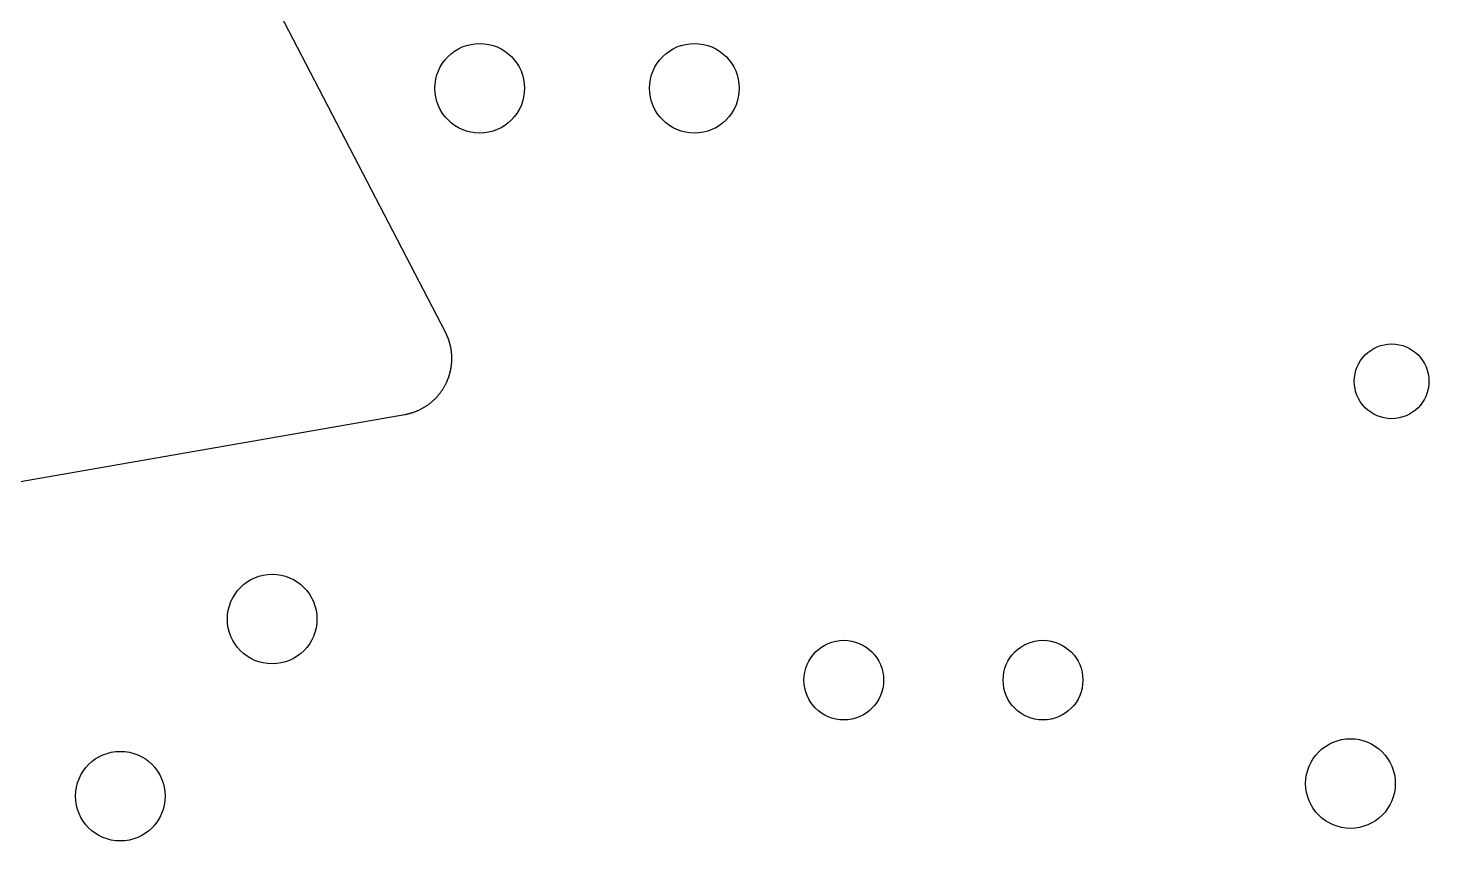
# Model space of a CAD drawing. Header units: millimetres. Extents: x 72.5 to 127.5, y -127.5 to -72.5.
# Drawn here: x 84.31 to 98.38, y -99.81 to -91.65 of the extents above; entities that cross this region are included whole.
import ezdxf

# ---------------------------------------------------------------- set-up
doc = ezdxf.new("R2010")
doc.units = ezdxf.units.MM
doc.layers.add('Edge.Cuts', color=254, linetype='CONTINUOUS', true_color=0xd0d2cd)

msp = doc.modelspace()

# ---------------------------------------------------------------- linework, layer by layer
at = {"layer": 'Edge.Cuts', "linetype": 'CONTINUOUS'}
for p, q in [((88.500982, -94.706934), (84.825138, -87.625117)), ((88.503316, -94.711462), (88.500982, -94.706934)), ((88.504873, -94.714537), (88.503316, -94.711462)), ((88.506409, -94.717615), (88.504873, -94.714537)), ((88.507927, -94.720702), (88.506409, -94.717615)), ((88.509425, -94.723792), (88.507927, -94.720702)), ((88.510904, -94.72689), (88.509425, -94.723792)), ((88.512362, -94.729992), (88.510904, -94.72689)), ((88.513803, -94.733101), (88.512362, -94.729992)), ((88.515222, -94.736214), (88.513803, -94.733101)), ((88.516624, -94.739335), (88.515222, -94.736214)), ((88.518004, -94.742459), (88.516624, -94.739335)), ((88.519367, -94.745591), (88.518004, -94.742459)), ((88.520709, -94.748726), (88.519367, -94.745591)), ((88.522032, -94.751868), (88.520709, -94.748726)), ((88.523335, -94.755014), (88.522032, -94.751868)), ((88.52462, -94.758168), (88.523335, -94.755014)), ((88.525884, -94.761324), (88.52462, -94.758168)), ((88.527129, -94.764488), (88.525884, -94.761324)), ((88.528354, -94.767654), (88.527129, -94.764488)), ((88.529561, -94.770829), (88.528354, -94.767654)), ((88.530747, -94.774005), (88.529561, -94.770829)), ((88.531914, -94.77719), (88.530747, -94.774005)), ((88.533062, -94.780376), (88.531914, -94.77719)), ((88.53419, -94.78357), (88.533062, -94.780376)), ((88.535298, -94.786767), (88.53419, -94.78357)), ((88.536387, -94.789971), (88.535298, -94.786767)), ((88.537456, -94.793177), (88.536387, -94.789971)), ((88.538507, -94.79639), (88.537456, -94.793177)), ((88.539537, -94.799605), (88.538507, -94.79639)), ((88.540548, -94.802827), (88.539537, -94.799605)), ((88.541538, -94.806051), (88.540548, -94.802827)), ((88.54251, -94.809283), (88.541538, -94.806051)), ((88.543462, -94.812516), (88.54251, -94.809283)), ((88.544395, -94.815755), (88.543462, -94.812516)), ((88.545307, -94.818997), (88.544395, -94.815755)), ((88.5462, -94.822245), (88.545307, -94.818997)), ((88.547074, -94.825495), (88.5462, -94.822245)), ((88.547928, -94.828752), (88.547074, -94.825495)), ((88.548762, -94.83201), (88.547928, -94.828752)), ((88.549576, -94.835274), (88.548762, -94.83201)), ((88.550371, -94.83854), (88.549576, -94.835274)), ((88.551146, -94.841813), (88.550371, -94.83854)), ((88.551902, -94.845086), (88.551146, -94.841813)), ((88.552638, -94.848365), (88.551902, -94.845086)), ((88.553353, -94.851646), (88.552638, -94.848365)), ((88.55405, -94.854933), (88.553353, -94.851646)), ((88.554726, -94.858221), (88.55405, -94.854933)), ((88.555383, -94.861514), (88.554726, -94.858221)), ((88.55602, -94.864809), (88.555383, -94.861514)), ((88.556637, -94.868109), (88.55602, -94.864809)), ((88.557235, -94.87141), (88.556637, -94.868109)), ((88.557813, -94.874716), (88.557235, -94.87141)), ((88.55837, -94.878023), (88.557813, -94.874716)), ((88.558909, -94.881335), (88.55837, -94.878023)), ((88.559427, -94.884648), (88.558909, -94.881335)), ((88.559925, -94.887966), (88.559427, -94.884648)), ((88.560404, -94.891285), (88.559925, -94.887966)), ((88.560862, -94.894608), (88.560404, -94.891285)), ((88.561301, -94.897932), (88.560862, -94.894608)), ((88.56172, -94.90126), (88.561301, -94.897932)), ((88.562119, -94.904589), (88.56172, -94.90126)), ((88.562499, -94.907922), (88.562119, -94.904589)), ((88.562858, -94.911255), (88.562499, -94.907922)), ((88.563197, -94.914593), (88.562858, -94.911255)), ((88.563516, -94.91793), (88.563197, -94.914593)), ((88.563816, -94.921272), (88.563516, -94.91793)), ((88.564096, -94.924613), (88.563816, -94.921272)), ((88.564355, -94.927958), (88.564096, -94.924613)), ((88.564595, -94.931303), (88.564355, -94.927958)), ((88.564815, -94.934652), (88.564595, -94.931303)), ((88.555974, -95.075415), (88.556594, -95.07209)), ((88.556594, -95.07209), (88.557194, -95.068763)), ((88.557194, -95.068763), (88.557774, -95.065433)), ((88.557774, -95.065433), (88.558334, -95.062101)), ((88.558334, -95.062101), (88.558874, -95.058765)), ((88.558874, -95.058765), (88.559395, -95.055428)), ((88.559395, -95.055428), (88.559895, -95.052088)), ((88.559895, -95.052088), (88.560376, -95.048747)), ((88.560376, -95.048747), (88.560837, -95.045402)), ((88.560837, -95.045402), (88.561277, -95.042057)), ((88.561277, -95.042057), (88.561698, -95.038708)), ((88.561698, -95.038708), (88.562099, -95.03536)), ((88.562099, -95.03536), (88.56248, -95.032008)), ((88.56248, -95.032008), (88.56284, -95.028657)), ((88.56284, -95.028657), (88.563181, -95.025302)), ((88.563181, -95.025302), (88.563502, -95.021949)), ((88.563502, -95.021949), (88.563803, -95.018592)), ((88.563803, -95.018592), (88.564084, -95.015236)), ((88.564084, -95.015236), (88.564345, -95.011877)), ((88.564345, -95.011877), (88.564585, -95.00852)), ((88.564585, -95.00852), (88.564806, -95.005159)), ((88.564806, -95.005159), (88.565007, -95.001801)), ((88.565014, -94.938), (88.564815, -94.934652)), ((88.565007, -95.001801), (88.565187, -94.998439)), ((88.565194, -94.941351), (88.565014, -94.938)), ((88.565187, -94.998439), (88.565348, -94.99508)), ((88.565354, -94.944702), (88.565194, -94.941351)), ((88.565348, -94.99508), (88.565489, -94.991718)), ((88.565493, -94.948056), (88.565354, -94.944702)), ((88.565489, -94.991718), (88.565609, -94.988358)), ((88.565613, -94.95141), (88.565493, -94.948056)), ((88.565609, -94.988358), (88.56571, -94.984996)), ((88.565713, -94.954766), (88.565613, -94.95141)), ((88.56571, -94.984996), (88.56579, -94.981637)), ((88.565793, -94.958121), (88.565713, -94.954766)), ((88.56579, -94.981637), (88.565851, -94.978275)), ((88.565852, -94.96148), (88.565793, -94.958121)), ((88.565851, -94.978275), (88.565891, -94.974916)), ((88.565892, -94.964837), (88.565852, -94.96148)), ((88.565891, -94.974916), (88.565911, -94.971555)), ((88.565912, -94.968197), (88.565892, -94.964837)), ((88.565911, -94.971555), (88.565912, -94.968197)), ((88.510969, -95.213866), (88.512411, -95.210785)), ((88.512411, -95.210785), (88.513836, -95.207695)), ((88.513836, -95.207695), (88.515241, -95.204598)), ((88.515241, -95.204598), (88.516629, -95.201492)), ((88.516629, -95.201492), (88.517998, -95.198378)), ((88.517998, -95.198378), (88.519349, -95.195256)), ((88.519349, -95.195256), (88.520682, -95.192127)), ((88.520682, -95.192127), (88.521996, -95.188989)), ((88.521996, -95.188989), (88.523291, -95.185845)), ((88.523291, -95.185845), (88.524568, -95.182693)), ((88.524568, -95.182693), (88.525826, -95.179534)), ((88.525826, -95.179534), (88.527065, -95.176368)), ((88.527065, -95.176368), (88.528286, -95.173195)), ((88.528286, -95.173195), (88.529488, -95.170015)), ((88.529488, -95.170015), (88.530671, -95.166829)), ((88.530671, -95.166829), (88.531835, -95.163635)), ((88.531835, -95.163635), (88.53298, -95.160436)), ((88.53298, -95.160436), (88.534106, -95.15723)), ((88.534106, -95.15723), (88.535213, -95.154018)), ((88.535213, -95.154018), (88.536301, -95.150799)), ((88.536301, -95.150799), (88.53737, -95.147576)), ((88.53737, -95.147576), (88.538419, -95.144346)), ((88.538419, -95.144346), (88.53945, -95.141111)), ((88.53945, -95.141111), (88.540461, -95.137869)), ((88.540461, -95.137869), (88.541453, -95.134624)), ((88.541453, -95.134624), (88.542426, -95.131371)), ((88.542426, -95.131371), (88.543379, -95.128115)), ((88.543379, -95.128115), (88.544313, -95.124853)), ((88.544313, -95.124853), (88.545227, -95.121587)), ((88.545227, -95.121587), (88.546122, -95.118315)), ((88.546122, -95.118315), (88.546998, -95.11504)), ((88.546998, -95.11504), (88.547854, -95.111759)), ((88.547854, -95.111759), (88.54869, -95.108475)), ((88.54869, -95.108475), (88.549507, -95.105185)), ((88.549507, -95.105185), (88.550304, -95.101893)), ((88.550304, -95.101893), (88.551082, -95.098595)), ((88.551082, -95.098595), (88.55184, -95.095295)), ((88.55184, -95.095295), (88.552578, -95.091989)), ((88.552578, -95.091989), (88.553297, -95.088682)), ((88.553297, -95.088682), (88.553996, -95.085369)), ((88.553996, -95.085369), (88.554675, -95.082055)), ((88.554675, -95.082055), (88.555334, -95.078736)), ((88.555334, -95.078736), (88.555974, -95.075415)), ((88.417211, -95.354607), (88.421716, -95.349566)), ((88.421716, -95.349566), (88.426163, -95.34447)), ((88.426163, -95.34447), (88.430551, -95.339319)), ((88.430551, -95.339319), (88.434881, -95.334114)), ((88.434881, -95.334114), (88.43915, -95.328857)), ((88.43915, -95.328857), (88.443359, -95.323547)), ((88.443359, -95.323547), (88.447507, -95.318185)), ((88.447507, -95.318185), (88.451592, -95.312773)), ((88.451592, -95.312773), (88.455616, -95.307312)), ((88.455616, -95.307312), (88.459576, -95.301801)), ((88.459576, -95.301801), (88.463472, -95.296242)), ((88.463472, -95.296242), (88.467303, -95.290635)), ((88.467303, -95.290635), (88.47107, -95.284983)), ((88.47107, -95.284983), (88.47477, -95.279284)), ((88.47477, -95.279284), (88.478405, -95.273542)), ((88.478405, -95.273542), (88.481972, -95.267755)), ((88.481972, -95.267755), (88.485472, -95.261926)), ((88.485472, -95.261926), (88.488904, -95.256054)), ((88.488904, -95.256054), (88.492266, -95.250142)), ((88.492266, -95.250142), (88.49556, -95.24419)), ((88.49556, -95.24419), (88.498784, -95.238199)), ((88.498784, -95.238199), (88.501937, -95.232171)), ((88.501937, -95.232171), (88.505019, -95.226105)), ((88.505019, -95.226105), (88.50803, -95.220003)), ((88.50803, -95.220003), (88.509509, -95.216939)), ((88.509509, -95.216939), (88.510969, -95.213866)), ((88.215943, -95.497117), (88.222132, -95.494488)), ((88.222132, -95.494488), (88.228286, -95.491787)), ((88.228286, -95.491787), (88.234404, -95.489015)), ((88.234404, -95.489015), (88.240486, -95.486172)), ((88.240486, -95.486172), (88.246532, -95.483257)), ((88.246532, -95.483257), (88.252539, -95.480272)), ((88.252539, -95.480272), (88.25851, -95.477217)), ((88.25851, -95.477217), (88.264442, -95.474092)), ((88.264442, -95.474092), (88.270335, -95.470896)), ((88.270335, -95.470896), (88.276189, -95.467631)), ((88.276189, -95.467631), (88.282003, -95.464297)), ((88.282003, -95.464297), (88.287776, -95.460894)), ((88.287776, -95.460894), (88.293509, -95.457422)), ((88.293509, -95.457422), (88.2992, -95.453882)), ((88.2992, -95.453882), (88.304849, -95.450275)), ((88.304849, -95.450275), (88.310456, -95.446599)), ((88.310456, -95.446599), (88.316019, -95.442857)), ((88.316019, -95.442857), (88.321538, -95.439048)), ((88.321538, -95.439048), (88.327013, -95.435172)), ((88.327013, -95.435172), (88.332442, -95.431231)), ((88.332442, -95.431231), (88.337826, -95.427224)), ((88.337826, -95.427224), (88.343164, -95.423152)), ((88.343164, -95.423152), (88.348454, -95.419015)), ((88.348454, -95.419015), (88.353697, -95.414814)), ((88.353697, -95.414814), (88.358891, -95.41055)), ((88.358891, -95.41055), (88.364037, -95.406222)), ((88.364037, -95.406222), (88.369133, -95.401832)), ((88.369133, -95.401832), (88.374178, -95.397379)), ((88.374178, -95.397379), (88.379173, -95.392865)), ((88.379173, -95.392865), (88.384115, -95.38829)), ((88.384115, -95.38829), (88.389006, -95.383655)), ((88.389006, -95.383655), (88.393843, -95.37896)), ((88.393843, -95.37896), (88.398627, -95.374205)), ((88.398627, -95.374205), (88.403356, -95.369392)), ((88.403356, -95.369392), (88.408031, -95.364521)), ((88.408031, -95.364521), (88.412649, -95.359592)), ((88.412649, -95.359592), (88.417211, -95.354607)), ((74.221282, -97.952814), (88.092174, -95.533126)), ((88.092174, -95.533126), (88.09896, -95.531904)), ((88.09896, -95.531904), (88.105718, -95.530605)), ((88.105718, -95.530605), (88.112447, -95.529231)), ((88.112447, -95.529231), (88.119147, -95.527781)), ((88.119147, -95.527781), (88.125818, -95.526256)), ((88.125818, -95.526256), (88.132459, -95.524656)), ((88.132459, -95.524656), (88.13907, -95.522981)), ((88.13907, -95.522981), (88.145651, -95.521231)), ((88.145651, -95.521231), (88.152201, -95.519407)), ((88.152201, -95.519407), (88.158721, -95.517508)), ((88.158721, -95.517508), (88.165209, -95.515536)), ((88.165209, -95.515536), (88.171665, -95.513489)), ((88.171665, -95.513489), (88.17809, -95.511369)), ((88.17809, -95.511369), (88.184482, -95.509176)), ((88.184482, -95.509176), (88.190841, -95.50691)), ((88.190841, -95.50691), (88.197167, -95.50457)), ((88.197167, -95.50457), (88.20346, -95.502158)), ((88.20346, -95.502158), (88.209719, -95.499673)), ((88.209719, -95.499673), (88.215943, -95.497117))]:
    msp.add_line(p, q, dxfattribs=at)
at = {"layer": 'Edge.Cuts'}
for centre, radius in [((88.84539, -92.257888), 0.45), ((91.000651, -92.257888), 0.45), ((98, -95.2), 0.375), ((86.762, -97.587), 0.45), ((92.5, -98.2), 0.4), ((94.5, -98.2), 0.4), ((97.587, -99.238), 0.45), ((85.238, -99.365), 0.45)]:
    msp.add_circle(centre, radius, dxfattribs=at)

doc.saveas('drawing.dxf')
